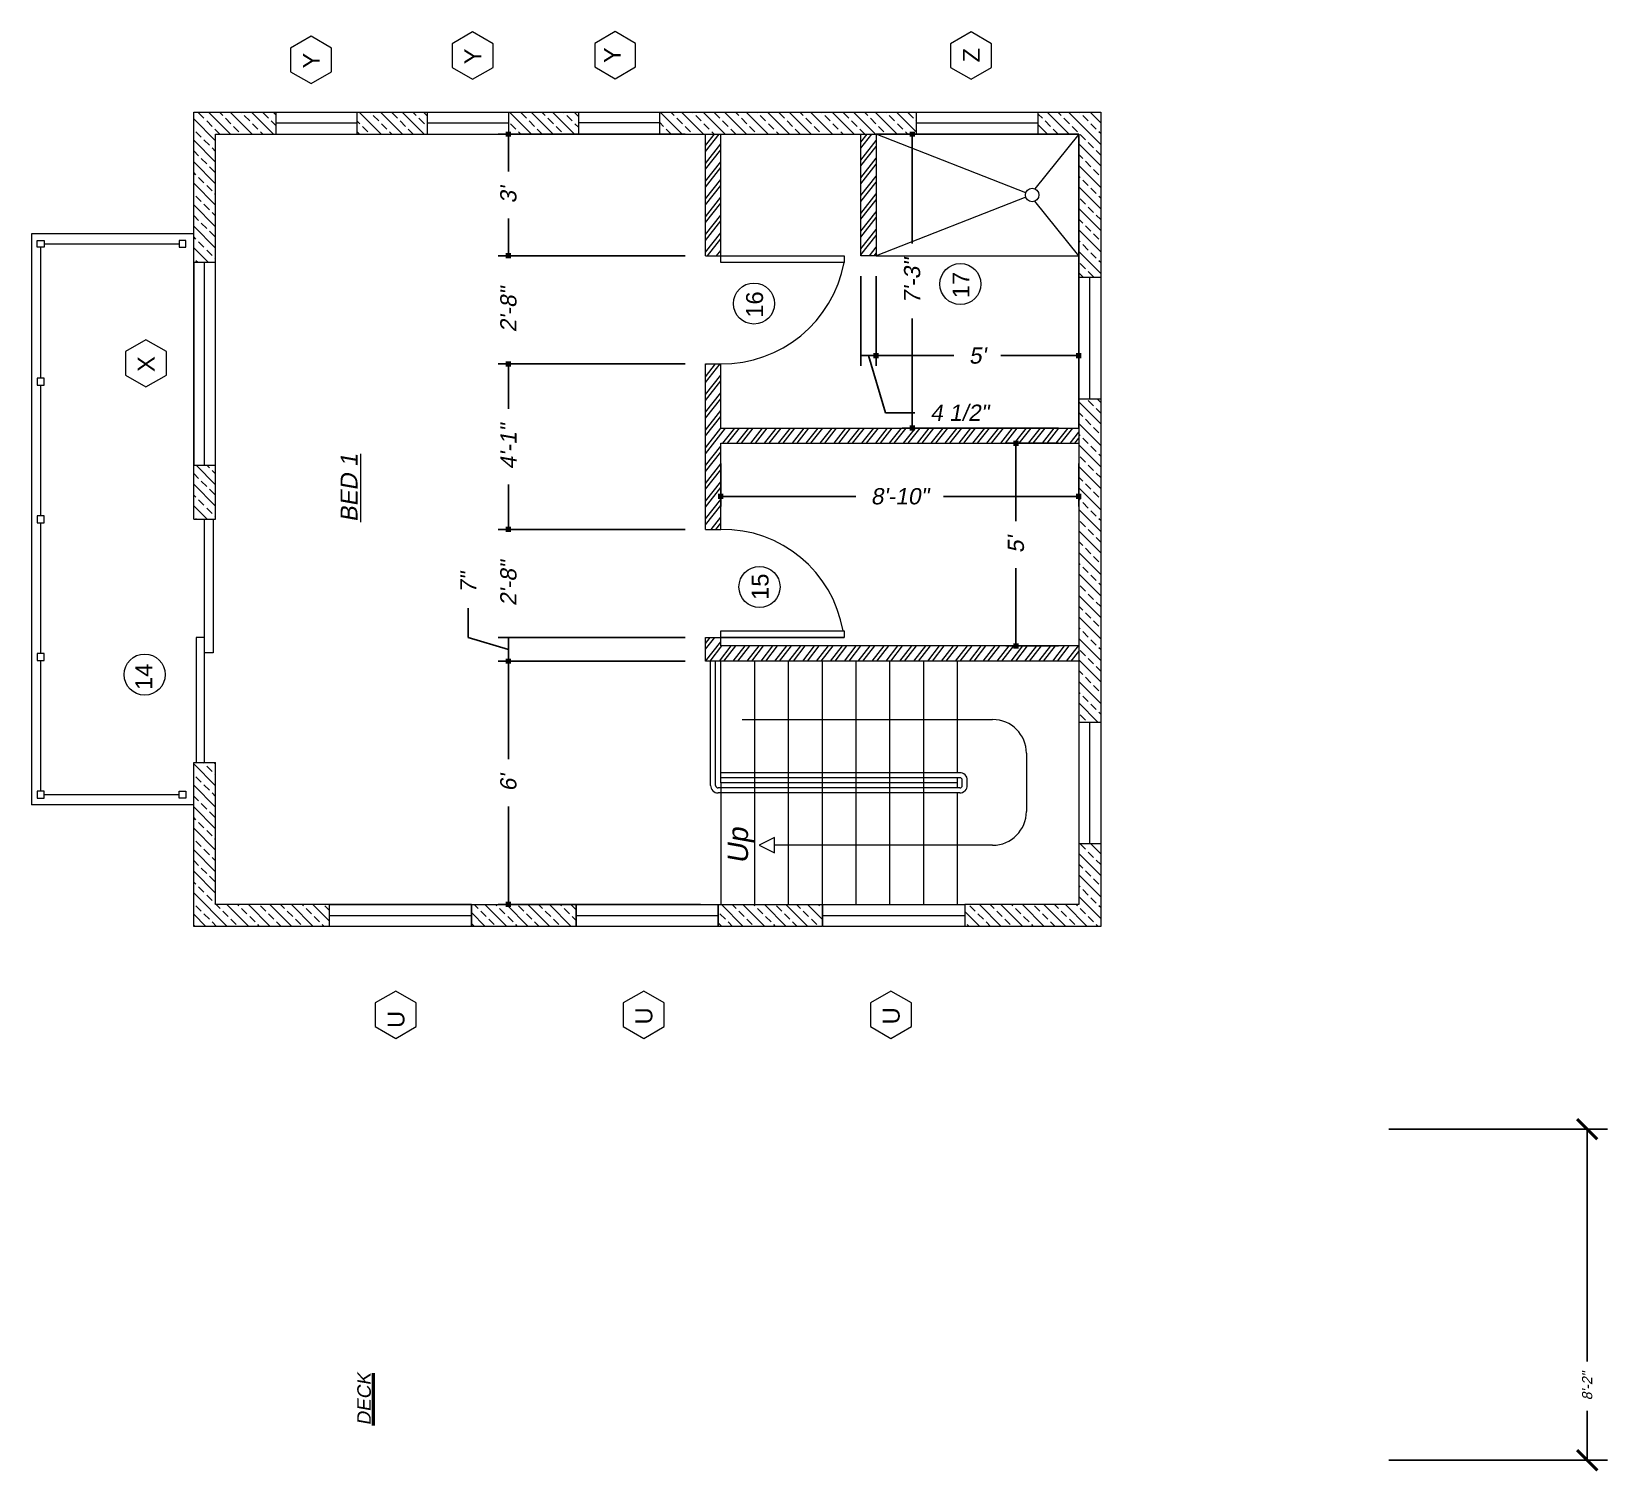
# Model space of a CAD drawing. Header units: inches. Extents: x -3905 to 10892, y 1064 to 9590.
# Drawn here: x -406.4 to 60.1, y 4142.6 to 4568.9 of the extents above; entities that cross this region are included whole.
import ezdxf

# ---------------------------------------------------------------- set-up
doc = ezdxf.new("R2010")
doc.units = ezdxf.units.IN
doc.header["$MEASUREMENT"] = 0
doc.header["$PDMODE"] = 3
doc.layers.add('ELEVATIONS', color=40, linetype='Continuous', lineweight=0)
doc.layers.add('FP-New', color=131, linetype='Continuous', lineweight=0)
doc.styles.add('DSTEXT', font='arial.ttf', dxfattribs={"oblique": 12})
doc.styles.get("Standard").update_dxf_attribs({"font": 'arial.ttf', "oblique": 10})
doc.dimstyles.new('WeaselDims$0', dxfattribs={"dimtxt": 0.1, "dimasz": 0.0325, "dimexe": 0.0625, "dimexo": 0.125, "dimgap": 0.09, "dimtad": 0, "dimdec": 4, "dimzin": 0, "dimdsep": 46, "dimlunit": 4, "dimtxsty": 'Standard', "dimblk": 'BOXFILLED', "dimcen": 0.09, "dimadec": 0, "dimazin": 0, "dimtfac": 1, "dimtdec": 4, "dimtofl": 0, "dimtmove": 1, "dimatfit": 3, "dimfxl": 1, "dimfrac": 2, "dimtolj": 1, "dimtzin": 0, "dimarcsym": 0})
pattern_1 = [(135, (2217.3034, 3189.2336), (-3.1819805, -3.1819805), []), (135, (2217.3034, 3192.4156), (-3.1819805, -3.1819805), [2.25, -1.125])]
pattern_2 = [(232, (2217.3034, 3189.2336), (2.553155, -1.994743), []), (232, (2215.7874, 3189.0475), (2.553155, -1.994743), [])]

# ---------------------------------------------------------------- blocks, each defined once
blk = doc.blocks.new('_BoxFilled')
at = {"color": 0, "linetype": 'ByBlock', "lineweight": -2}
blk.add_line((-0.5, 0), (-1, 0), dxfattribs=at)
at = {"color": 0, "linetype": 'ByBlock'}
blk.add_solid([(-0.5, 0.5), (0.5, 0.5), (-0.5, -0.5), (0.5, -0.5)], dxfattribs=at)
blk = doc.blocks.new('*D434')
at = {"layer": 'Defpoints', "color": 0, "linetype": 'Continuous', "lineweight": 5, "transparency": 16777216}
for p in [(-202.38, 4446.98), (-96.38, 4446.98), (-202.38, 4431.27)]:
    blk.add_point(p, dxfattribs=at)
at = {"layer": 'ELEVATIONS', "color": 0, "linetype": 'Continuous', "lineweight": -2, "transparency": 16777216}
for p, q in [((-202.38, 4440.98), (-202.38, 4428.27)), ((-96.38, 4440.98), (-96.38, 4428.27)), ((-200.82, 4431.27), (-162.38, 4431.27)), ((-97.94, 4431.27), (-136.38, 4431.27))]:
    blk.add_line(p, q, dxfattribs=at)
at = {"layer": 'ELEVATIONS', "color": 0, "linetype": 'Continuous', "lineweight": -2, "transparency": 16777216, "xscale": 1.56, "yscale": 1.56, "zscale": 1.56, "rotation": 180}
blk.add_blockref('_BoxFilled', (-202.38, 4431.27), dxfattribs=at)
at = {"layer": 'ELEVATIONS', "color": 0, "linetype": 'Continuous', "lineweight": -2, "transparency": 16777216, "xscale": 1.56, "yscale": 1.56, "zscale": 1.56}
blk.add_blockref('_BoxFilled', (-96.38, 4431.27), dxfattribs=at)
at = {"layer": 'ELEVATIONS', "color": 0, "linetype": 'Continuous', "lineweight": 5, "transparency": 16777216, "insert": (-149.38, 4431.27), "char_height": 4.8, "attachment_point": 5}
blk.add_mtext('\\A1;8\'-10"', dxfattribs=at)
blk = doc.blocks.new('*D435')
at = {"layer": 'Defpoints', "color": 0, "linetype": 'Continuous', "lineweight": 5, "transparency": 16777216}
for p in [(-160.88, 4502.48), (-156.38, 4502.48), (-156.38, 4472.92)]:
    blk.add_point(p, dxfattribs=at)
at = {"layer": 'ELEVATIONS', "color": 0, "linetype": 'Continuous', "lineweight": -2, "transparency": 16777216}
for p, q in [((-160.88, 4496.48), (-160.88, 4469.92)), ((-156.38, 4496.48), (-156.38, 4469.92)), ((-160.88, 4472.92), (-156.38, 4472.92)), ((-158.63, 4472.92), (-153.55, 4455.99)), ((-153.55, 4455.99), (-144.91, 4455.99))]:
    blk.add_line(p, q, dxfattribs=at)
at = {"layer": 'ELEVATIONS', "color": 0, "linetype": 'Continuous', "lineweight": 5, "transparency": 16777216, "insert": (-131.71, 4455.99), "char_height": 4.8, "attachment_point": 5}
blk.add_mtext('\\A1;4 1/2"', dxfattribs=at)
blk = doc.blocks.new('*D436')
at = {"layer": 'Defpoints', "color": 0, "linetype": 'Continuous', "lineweight": 5, "transparency": 16777216}
for p in [(-156.38, 4502.48), (-96.38, 4496.17), (-96.38, 4472.92)]:
    blk.add_point(p, dxfattribs=at)
at = {"layer": 'ELEVATIONS', "color": 0, "linetype": 'Continuous', "lineweight": -2, "transparency": 16777216}
for p, q in [((-156.38, 4496.48), (-156.38, 4469.92)), ((-96.38, 4490.17), (-96.38, 4469.92)), ((-154.82, 4472.92), (-133.33, 4472.92)), ((-97.94, 4472.92), (-119.42, 4472.92))]:
    blk.add_line(p, q, dxfattribs=at)
at = {"layer": 'ELEVATIONS', "color": 0, "linetype": 'Continuous', "lineweight": -2, "transparency": 16777216, "xscale": 1.56, "yscale": 1.56, "zscale": 1.56, "rotation": 180}
blk.add_blockref('_BoxFilled', (-156.38, 4472.92), dxfattribs=at)
at = {"layer": 'ELEVATIONS', "color": 0, "linetype": 'Continuous', "lineweight": -2, "transparency": 16777216, "xscale": 1.56, "yscale": 1.56, "zscale": 1.56}
blk.add_blockref('_BoxFilled', (-96.38, 4472.92), dxfattribs=at)
at = {"layer": 'ELEVATIONS', "color": 0, "linetype": 'Continuous', "lineweight": 5, "transparency": 16777216, "insert": (-126.38, 4472.92), "char_height": 4.8, "attachment_point": 5}
blk.add_mtext("\\A1;5'", dxfattribs=at)
blk = doc.blocks.new('*D437')
at = {"layer": 'Defpoints', "color": 0, "linetype": 'Continuous', "lineweight": 5, "transparency": 16777216}
for p in [(-265.2, 4382.48), (-206.88, 4382.48), (-202.38, 4310.48)]:
    blk.add_point(p, dxfattribs=at)
at = {"layer": 'ELEVATIONS', "color": 0, "linetype": 'Continuous', "lineweight": -2, "transparency": 16777216}
for p, q in [((-212.88, 4382.48), (-268.2, 4382.48)), ((-265.2, 4380.92), (-265.2, 4353.45)), ((-265.2, 4312.04), (-265.2, 4339.51)), ((-208.38, 4310.48), (-268.2, 4310.48))]:
    blk.add_line(p, q, dxfattribs=at)
at = {"layer": 'ELEVATIONS', "color": 0, "linetype": 'Continuous', "lineweight": -2, "transparency": 16777216, "xscale": 1.56, "yscale": 1.56, "zscale": 1.56}
for p, rotation in [((-265.2, 4382.48), 90), ((-265.2, 4310.48), 270)]:
    blk.add_blockref('_BoxFilled', p, dxfattribs=dict(at, rotation=rotation))
at = {"layer": 'ELEVATIONS', "color": 0, "linetype": 'Continuous', "lineweight": 5, "transparency": 16777216, "insert": (-265.2, 4346.48), "char_height": 4.8, "attachment_point": 5, "rotation": 90}
blk.add_mtext("\\A1;6'", dxfattribs=at)
blk = doc.blocks.new('*D438')
at = {"layer": 'Defpoints', "color": 0, "linetype": 'Continuous', "lineweight": 5, "transparency": 16777216}
for p in [(-265.2, 4389.48), (-206.88, 4389.48), (-206.88, 4382.48)]:
    blk.add_point(p, dxfattribs=at)
at = {"layer": 'ELEVATIONS', "color": 0, "linetype": 'Continuous', "lineweight": -2, "transparency": 16777216}
for p, q in [((-277.08, 4389.54), (-277.08, 4398.18)), ((-265.2, 4385.98), (-277.08, 4389.54)), ((-212.88, 4389.48), (-268.2, 4389.48)), ((-265.2, 4382.48), (-265.2, 4389.48)), ((-212.88, 4382.48), (-268.2, 4382.48))]:
    blk.add_line(p, q, dxfattribs=at)
at = {"layer": 'ELEVATIONS', "color": 0, "linetype": 'Continuous', "lineweight": 5, "transparency": 16777216, "insert": (-277.08, 4405.66), "char_height": 4.8, "attachment_point": 5, "rotation": 90}
blk.add_mtext('\\A1;7"', dxfattribs=at)
blk = doc.blocks.new('*D439')
at = {"layer": 'Defpoints', "color": 0, "linetype": 'Continuous', "lineweight": 5, "transparency": 16777216}
for p in [(-265.2, 4421.48), (-206.88, 4421.48), (-206.88, 4389.48)]:
    blk.add_point(p, dxfattribs=at)
at = {"layer": 'ELEVATIONS', "color": 0, "linetype": 'Continuous', "lineweight": -2, "transparency": 16777216}
for p, q in [((-212.88, 4421.48), (-268.2, 4421.48)), ((-212.88, 4389.48), (-268.2, 4389.48))]:
    blk.add_line(p, q, dxfattribs=at)
at = {"layer": 'ELEVATIONS', "color": 0, "linetype": 'Continuous', "lineweight": 5, "transparency": 16777216, "insert": (-265.2, 4405.48), "char_height": 4.8, "attachment_point": 5, "rotation": 90}
blk.add_mtext('\\A1;2\'-8"', dxfattribs=at)
blk = doc.blocks.new('*D440')
at = {"layer": 'Defpoints', "color": 0, "linetype": 'Continuous', "lineweight": 5, "transparency": 16777216}
for p in [(-265.2, 4470.48), (-206.88, 4470.48), (-206.88, 4421.48)]:
    blk.add_point(p, dxfattribs=at)
at = {"layer": 'ELEVATIONS', "color": 0, "linetype": 'Continuous', "lineweight": -2, "transparency": 16777216}
for p, q in [((-212.88, 4470.48), (-268.2, 4470.48)), ((-265.2, 4468.92), (-265.2, 4457.2)), ((-265.2, 4423.04), (-265.2, 4434.76)), ((-212.88, 4421.48), (-268.2, 4421.48))]:
    blk.add_line(p, q, dxfattribs=at)
at = {"layer": 'ELEVATIONS', "color": 0, "linetype": 'Continuous', "lineweight": -2, "transparency": 16777216, "xscale": 1.56, "yscale": 1.56, "zscale": 1.56}
for p, rotation in [((-265.2, 4470.48), 90), ((-265.2, 4421.48), 270)]:
    blk.add_blockref('_BoxFilled', p, dxfattribs=dict(at, rotation=rotation))
at = {"layer": 'ELEVATIONS', "color": 0, "linetype": 'Continuous', "lineweight": 5, "transparency": 16777216, "insert": (-265.2, 4445.98), "char_height": 4.8, "attachment_point": 5, "rotation": 90}
blk.add_mtext('\\A1;4\'-1"', dxfattribs=at)
blk = doc.blocks.new('*D441')
at = {"layer": 'Defpoints', "color": 0, "linetype": 'Continuous', "lineweight": 5, "transparency": 16777216}
for p in [(-265.2, 4502.48), (-206.88, 4502.48), (-206.88, 4470.48)]:
    blk.add_point(p, dxfattribs=at)
at = {"layer": 'ELEVATIONS', "color": 0, "linetype": 'Continuous', "lineweight": -2, "transparency": 16777216}
for p, q in [((-212.88, 4502.48), (-268.2, 4502.48)), ((-212.88, 4470.48), (-268.2, 4470.48))]:
    blk.add_line(p, q, dxfattribs=at)
at = {"layer": 'ELEVATIONS', "color": 0, "linetype": 'Continuous', "lineweight": 5, "transparency": 16777216, "insert": (-265.2, 4486.48), "char_height": 4.8, "attachment_point": 5, "rotation": 90}
blk.add_mtext('\\A1;2\'-8"', dxfattribs=at)
blk = doc.blocks.new('*D442')
at = {"layer": 'Defpoints', "color": 0, "linetype": 'Continuous', "lineweight": 5, "transparency": 16777216}
for p in [(-265.2, 4538.48), (-206.88, 4538.48), (-206.88, 4502.48)]:
    blk.add_point(p, dxfattribs=at)
at = {"layer": 'ELEVATIONS', "color": 0, "linetype": 'Continuous', "lineweight": -2, "transparency": 16777216}
for p, q in [((-212.88, 4538.48), (-268.2, 4538.48)), ((-265.2, 4536.92), (-265.2, 4527.44)), ((-265.2, 4504.04), (-265.2, 4513.52)), ((-212.88, 4502.48), (-268.2, 4502.48))]:
    blk.add_line(p, q, dxfattribs=at)
at = {"layer": 'ELEVATIONS', "color": 0, "linetype": 'Continuous', "lineweight": -2, "transparency": 16777216, "xscale": 1.56, "yscale": 1.56, "zscale": 1.56}
for p, rotation in [((-265.2, 4538.48), 90), ((-265.2, 4502.48), 270)]:
    blk.add_blockref('_BoxFilled', p, dxfattribs=dict(at, rotation=rotation))
at = {"layer": 'ELEVATIONS', "color": 0, "linetype": 'Continuous', "lineweight": 5, "transparency": 16777216, "insert": (-265.2, 4520.48), "char_height": 4.8, "attachment_point": 5, "rotation": 90}
blk.add_mtext("\\A1;3'", dxfattribs=at)
blk = doc.blocks.new('*D443')
at = {"layer": 'Defpoints', "color": 0, "linetype": 'Continuous', "lineweight": 5, "transparency": 16777216}
for p in [(-114.97, 4446.98), (-96.38, 4446.98), (-96.38, 4386.98)]:
    blk.add_point(p, dxfattribs=at)
at = {"layer": 'ELEVATIONS', "color": 0, "linetype": 'Continuous', "lineweight": -2, "transparency": 16777216}
for p, q in [((-102.38, 4446.98), (-117.97, 4446.98)), ((-114.97, 4445.42), (-114.97, 4423.93)), ((-114.97, 4388.54), (-114.97, 4410.03)), ((-102.38, 4386.98), (-117.97, 4386.98))]:
    blk.add_line(p, q, dxfattribs=at)
at = {"layer": 'ELEVATIONS', "color": 0, "linetype": 'Continuous', "lineweight": -2, "transparency": 16777216, "xscale": 1.56, "yscale": 1.56, "zscale": 1.56}
for p, rotation in [((-114.97, 4446.98), 90), ((-114.97, 4386.98), 270)]:
    blk.add_blockref('_BoxFilled', p, dxfattribs=dict(at, rotation=rotation))
at = {"layer": 'ELEVATIONS', "color": 0, "linetype": 'Continuous', "lineweight": 5, "transparency": 16777216, "insert": (-114.97, 4416.98), "char_height": 4.8, "attachment_point": 5, "rotation": 90}
blk.add_mtext("\\A1;5'", dxfattribs=at)
blk = doc.blocks.new('*D444')
at = {"layer": 'Defpoints', "color": 0, "linetype": 'Continuous', "lineweight": 5, "transparency": 16777216}
for p in [(-156.38, 4538.48), (-145.69, 4538.48), (-96.38, 4451.48)]:
    blk.add_point(p, dxfattribs=at)
at = {"layer": 'ELEVATIONS', "color": 0, "linetype": 'Continuous', "lineweight": -2, "transparency": 16777216}
for p, q in [((-150.38, 4538.48), (-142.69, 4538.48)), ((-145.69, 4536.92), (-145.69, 4506.08)), ((-145.69, 4453.04), (-145.69, 4483.87)), ((-102.38, 4451.48), (-148.69, 4451.48))]:
    blk.add_line(p, q, dxfattribs=at)
at = {"layer": 'ELEVATIONS', "color": 0, "linetype": 'Continuous', "lineweight": -2, "transparency": 16777216, "xscale": 1.56, "yscale": 1.56, "zscale": 1.56}
for p, rotation in [((-145.69, 4538.48), 90), ((-145.69, 4451.48), 270)]:
    blk.add_blockref('_BoxFilled', p, dxfattribs=dict(at, rotation=rotation))
at = {"layer": 'ELEVATIONS', "color": 0, "linetype": 'Continuous', "lineweight": 5, "transparency": 16777216, "insert": (-145.69, 4494.98), "char_height": 4.8, "attachment_point": 5, "rotation": 90}
blk.add_mtext('\\A1;7\'-3"', dxfattribs=at)
blk = doc.blocks.new('_ArchTick')
at = {"color": 0, "linetype": 'ByBlock', "lineweight": 0, "const_width": 0.15}
blk.add_lwpolyline([(-0.5, -0.5), (0.5, 0.5)], dxfattribs=at)
blk = doc.blocks.new('*D445')
at = {"layer": 'Defpoints', "color": 0, "linetype": 'Continuous', "lineweight": 5, "transparency": 16777216}
for p in [(-10.63, 4243.98), (-10.63, 4145.96), (54.12, 4145.96)]:
    blk.add_point(p, dxfattribs=at)
at = {"layer": 'ELEVATIONS', "color": 0, "linetype": 'Continuous', "lineweight": -2, "transparency": 16777216}
for p, q in [((-4.63, 4243.98), (60.12, 4243.98)), ((54.12, 4243.98), (54.12, 4175.21)), ((54.12, 4145.96), (54.12, 4160.58)), ((-4.63, 4145.96), (60.12, 4145.96))]:
    blk.add_line(p, q, dxfattribs=at)
at = {"layer": 'ELEVATIONS', "color": 0, "linetype": 'Continuous', "lineweight": -2, "transparency": 16777216, "xscale": 6, "yscale": 6, "zscale": 6}
for p, rotation in [((54.12, 4243.98), 90), ((54.12, 4145.96), 270)]:
    blk.add_blockref('_ArchTick', p, dxfattribs=dict(at, rotation=rotation))
at = {"layer": 'ELEVATIONS', "color": 0, "linetype": 'Continuous', "lineweight": 5, "transparency": 16777216, "insert": (54.12, 4167.89), "char_height": 3, "attachment_point": 5, "rotation": 90, "style": 'DSTEXT'}
blk.add_mtext('\\A1;8\'-2"', dxfattribs=at)

msp = doc.modelspace()

# ---------------------------------------------------------------- hatches: boundary and pattern name
at = {"layer": 'ELEVATIONS', "linetype": 'Continuous', "lineweight": 5}
h = msp.add_hatch(dxfattribs=at)
h.set_pattern_fill('ANSI33', color=256, scale=18, angle=90)
h.set_pattern_definition(pattern_1)
h.paths.add_polyline_path([(-358.37786, 4440.47963), (-358.37786, 4424.47963), (-351.87786, 4424.47963), (-351.87786, 4440.47963)])
h.paths.add_polyline_path([(-358.37786, 4544.97963), (-358.37786, 4500.47963), (-351.87786, 4500.47963), (-351.87786, 4538.47963), (-333.97786, 4538.47963), (-333.97786, 4544.97963)])
h.paths.add_polyline_path([(-309.97786, 4544.97963), (-309.97786, 4538.47963), (-289.12786, 4538.47963), (-289.12786, 4544.97963)])
h.paths.add_polyline_path([(-265.12786, 4544.97963), (-265.12786, 4538.47963), (-244.40286, 4538.47963), (-244.40286, 4544.97963)])
h = msp.add_hatch(dxfattribs=at)
h.set_pattern_fill('ANSI33', color=256, scale=18, angle=90)
h.set_pattern_definition(pattern_1)
h.paths.add_polyline_path([(-220.40286, 4544.97963), (-220.40286, 4538.47963), (-202.37786, 4538.47963), (-167.46062, 4538.47963), (-167.46062, 4544.97963)])
h.paths.add_polyline_path([(-167.46062, 4544.97963), (-167.46062, 4538.47963), (-156.37786, 4538.47963), (-144.37786, 4538.47963), (-144.37786, 4544.97963)])
h.paths.add_polyline_path([(-108.37786, 4544.97963), (-108.37786, 4538.47963), (-96.37786, 4538.47963), (-96.37786, 4502.47963), (-96.37786, 4496.16868), (-89.87786, 4496.16868), (-89.87786, 4544.97963)])
h.paths.add_polyline_path([(-96.37786, 4460.16868), (-96.37786, 4451.47963), (-96.37786, 4386.97963), (-96.37786, 4364.47963), (-89.87786, 4364.47963), (-89.87786, 4460.16868)])
h.paths.add_polyline_path([(-96.37786, 4328.47963), (-96.37786, 4310.47963), (-130.12786, 4310.47963), (-130.12786, 4303.97963), (-89.87786, 4303.97963), (-89.87786, 4328.47963)])
h = msp.add_hatch(dxfattribs=at)
h.set_pattern_fill('ANSI32', color=256, scale=8.64, angle=187)
h.set_pattern_definition(pattern_2)
h.paths.add_polyline_path([(-206.87786, 4538.47963), (-206.87786, 4502.47963), (-202.37786, 4502.47963), (-202.37786, 4538.47963)])
h.paths.add_polyline_path([(-160.87786, 4538.47963), (-160.87786, 4502.47963), (-156.37786, 4502.47963), (-156.37786, 4538.47963)])
h.paths.add_polyline_path([(-202.37786, 4386.97963), (-202.37786, 4389.47963), (-206.87786, 4389.47963), (-206.87786, 4382.47963), (-96.37786, 4382.47963), (-96.37786, 4386.97963)])
h = msp.add_hatch(dxfattribs=at)
h.set_pattern_fill('ANSI32', color=256, scale=8.64, angle=187)
h.set_pattern_definition(pattern_2)
h.paths.add_polyline_path([(-206.87786, 4470.47963), (-206.87786, 4421.47963), (-202.37786, 4421.47963), (-202.37786, 4446.97963), (-96.37786, 4446.97963), (-96.37786, 4451.47963), (-202.37786, 4451.47963), (-202.37786, 4470.47963)])
h = msp.add_hatch(dxfattribs=at)
h.set_pattern_fill('ANSI33', color=256, scale=18, angle=90)
h.set_pattern_definition(pattern_1)
h.paths.add_polyline_path([(-203.12786, 4310.47963), (-203.12786, 4303.97963), (-172.37786, 4303.97963), (-172.37786, 4310.47963)])
h.paths.add_polyline_path([(-276.12786, 4310.47963), (-276.12786, 4303.97963), (-245.12786, 4303.97963), (-245.12786, 4310.47963)])
h.paths.add_polyline_path([(-351.87786, 4310.47963), (-351.87786, 4352.47963), (-358.37786, 4352.47963), (-358.37786, 4303.97963), (-318.12786, 4303.97963), (-318.12786, 4310.47963)])

# ---------------------------------------------------------------- linework, layer by layer
for p, q in [((-358.37786, 4424.47963), (-358.37786, 4544.97963)), ((-358.37786, 4544.97963), (-89.87786, 4544.97963)), ((-333.97786, 4538.47963), (-333.97786, 4544.97963)), ((-309.97786, 4538.47963), (-309.97786, 4544.97963)), ((-289.12786, 4538.47963), (-289.12786, 4544.97963)), ((-265.12786, 4538.47963), (-265.12786, 4544.97963)), ((-244.40286, 4538.60463), (-244.40286, 4545.10463)), ((-220.40286, 4538.60463), (-220.40286, 4545.10463)), ((-144.37786, 4538.47963), (-144.37786, 4544.97963)), ((-108.37786, 4538.47963), (-108.37786, 4544.97963)), ((-89.87786, 4544.97963), (-89.87786, 4303.97963)), ((-309.97786, 4541.72963), (-333.97786, 4541.72963)), ((-265.12786, 4541.72963), (-289.12786, 4541.72963)), ((-220.40286, 4541.85463), (-244.40286, 4541.85463)), ((-108.37786, 4541.72963), (-144.37786, 4541.72963)), ((-351.87786, 4424.47963), (-351.87786, 4538.47963)), ((-351.87786, 4538.47963), (-202.37786, 4538.47963)), ((-206.87786, 4502.47963), (-206.87786, 4538.47963)), ((-202.37786, 4538.47963), (-156.37786, 4538.47963)), ((-202.37786, 4502.47963), (-202.37786, 4538.47963)), ((-160.87786, 4502.47963), (-160.87786, 4538.47963)), ((-156.37786, 4538.47963), (-96.37786, 4538.47963)), ((-112.07484, 4521.13079), (-156.37786, 4538.47963)), ((-96.37786, 4538.47963), (-109.39194, 4522.31181)), ((-96.37786, 4538.47963), (-96.37786, 4451.47963)), ((-96.37786, 4451.47963), (-96.37786, 4538.47963)), ((-112.07484, 4519.82847), (-156.37786, 4502.47963)), ((-96.37786, 4502.47963), (-109.39194, 4518.64745)), ((-358.37786, 4508.97963), (-406.37786, 4508.97963)), ((-406.37786, 4508.97963), (-406.37786, 4339.97963)), ((-403.67402, 4504.97963), (-403.67402, 4466.22963)), ((-402.67402, 4505.97963), (-362.67402, 4505.97963)), ((-206.87786, 4502.47963), (-202.37786, 4502.47963)), ((-202.37786, 4502.47963), (-165.87786, 4502.47963)), ((-156.37786, 4502.47963), (-160.87786, 4502.47963)), ((-355.12786, 4440.47963), (-355.12786, 4500.47963)), ((-96.37786, 4496.16868), (-89.87786, 4496.16868)), ((-93.12786, 4460.16868), (-93.12786, 4496.16868)), ((-206.87786, 4421.47963), (-206.87786, 4470.47963)), ((-206.87786, 4470.47963), (-202.37786, 4470.47963)), ((-202.37786, 4451.47963), (-202.37786, 4470.47963)), ((-403.67402, 4464.22963), (-403.67402, 4425.47963)), ((-96.37786, 4460.16868), (-89.87786, 4460.16868)), ((-202.37786, 4451.47963), (-96.37786, 4451.47963)), ((-96.37786, 4451.47963), (-96.37786, 4386.97963)), ((-202.37786, 4421.47963), (-202.37786, 4446.97963)), ((-202.37786, 4446.97963), (-96.37786, 4446.97963)), ((-403.67402, 4423.47963), (-403.67402, 4384.72963)), ((-358.37786, 4424.47963), (-351.87786, 4424.47963)), ((-206.87786, 4421.47963), (-202.37786, 4421.47963)), ((-206.87786, 4382.47963), (-206.87786, 4389.47963)), ((-206.87786, 4389.47963), (-202.37786, 4389.47963)), ((-202.37786, 4386.97963), (-202.37786, 4389.47963)), ((-202.37786, 4389.47963), (-165.87786, 4389.47963)), ((-96.37786, 4386.97963), (-202.37786, 4386.97963)), ((-96.37786, 4386.97963), (-96.37786, 4310.47963)), ((-403.67402, 4382.72963), (-403.67402, 4343.97963)), ((-96.37786, 4382.47963), (-206.87786, 4382.47963)), ((-205.37786, 4345.72963), (-205.37786, 4382.47963)), ((-203.87786, 4345.72963), (-203.87786, 4382.47963)), ((-202.37786, 4346.47963), (-202.37786, 4382.47963)), ((-192.37786, 4382.47963), (-192.37786, 4310.47963)), ((-182.37786, 4382.47963), (-182.37786, 4310.47963)), ((-172.37786, 4382.47963), (-172.37786, 4310.47963)), ((-162.37786, 4382.47963), (-162.37786, 4310.47963)), ((-152.37786, 4382.47963), (-152.37786, 4310.47963)), ((-142.37786, 4382.47963), (-142.37786, 4310.47963)), ((-132.37786, 4382.47963), (-132.37786, 4349.47963)), ((-195.97656, 4365.21309), (-121.87743, 4365.21309)), ((-96.37786, 4364.47963), (-89.87786, 4364.47963)), ((-93.12786, 4328.47963), (-93.12786, 4364.47963)), ((-358.37786, 4352.47963), (-351.87786, 4352.47963)), ((-358.37786, 4303.97963), (-358.37786, 4352.47963)), ((-351.87786, 4310.47963), (-351.87786, 4352.47963)), ((-111.87743, 4355.21309), (-111.87743, 4338.00904)), ((-131.62786, 4349.47963), (-202.37786, 4349.47963)), ((-131.62786, 4347.97963), (-202.37786, 4347.97963)), ((-132.37786, 4347.97963), (-132.37786, 4344.97963)), ((-131.62786, 4344.97963), (-203.12786, 4344.97963)), ((-131.62786, 4343.47963), (-203.12786, 4343.47963)), ((-202.37786, 4346.47963), (-202.37786, 4310.47963)), ((-132.37786, 4346.47963), (-202.37786, 4346.47963)), ((-132.37786, 4343.47963), (-132.37786, 4310.47963)), ((-130.87786, 4345.72963), (-130.87786, 4347.22963)), ((-129.37786, 4345.72963), (-129.37786, 4347.22963)), ((-358.37786, 4339.97963), (-406.37786, 4339.97963)), ((-402.67402, 4342.97963), (-362.67402, 4342.97963)), ((-121.87743, 4328.00904), (-186.46869, 4328.00904)), ((-96.37786, 4328.47963), (-89.87786, 4328.47963)), ((-276.12786, 4310.47963), (-351.87786, 4310.47963)), ((-196.25286, 4310.47963), (-136.25286, 4310.47963)), ((-96.37786, 4310.47963), (-130.12786, 4310.47963)), ((-318.12786, 4307.22963), (-276.12786, 4307.22963)), ((-245.12786, 4307.22963), (-203.12786, 4307.22963)), ((-172.12786, 4307.22963), (-130.12786, 4307.22963)), ((-312.00286, 4303.97963), (-358.37786, 4303.97963)), ((-89.87786, 4303.97963), (-130.12786, 4303.97963))]:
    msp.add_line(p, q, dxfattribs=at)
for points in [[(-323.62353, 4567.47292), (-329.68571, 4563.97292), (-329.68571, 4556.97292), (-323.62353, 4553.47292), (-317.56135, 4556.97292), (-317.56135, 4563.97292)], [(-275.82236, 4568.73369), (-281.88454, 4565.23369), (-281.88454, 4558.23369), (-275.82236, 4554.73369), (-269.76019, 4558.23369), (-269.76019, 4565.23369)], [(-233.61824, 4568.85869), (-239.68042, 4565.35869), (-239.68042, 4558.35869), (-233.61824, 4554.85869), (-227.55606, 4558.35869), (-227.55606, 4565.35869)], [(-128.25952, 4568.73369), (-134.3217, 4565.23369), (-134.3217, 4558.23369), (-128.25952, 4554.73369), (-122.19735, 4558.23369), (-122.19735, 4565.23369)], [(-96.37786, 4538.47963), (-156.37786, 4538.47963), (-156.37786, 4502.47963), (-96.37786, 4502.47963)], [(-402.67402, 4506.97963), (-402.67402, 4504.97963), (-404.67402, 4504.97963), (-404.67402, 4506.97963)], [(-362.67402, 4506.97963), (-362.67402, 4504.97963), (-360.67402, 4504.97963), (-360.67402, 4506.97963)], [(-202.37786, 4500.47963), (-202.37786, 4502.47963), (-165.87786, 4502.47963), (-165.87786, 4500.47963)], [(-351.87786, 4440.47963), (-351.87786, 4500.47963), (-358.37786, 4500.47963), (-358.37786, 4440.47963)], [(-372.52862, 4477.64938), (-378.5908, 4474.14938), (-378.5908, 4467.14938), (-372.52862, 4463.64938), (-366.46644, 4467.14938), (-366.46644, 4474.14938)], [(-402.67402, 4464.22963), (-402.67402, 4466.22963), (-404.67402, 4466.22963), (-404.67402, 4464.22963)], [(-402.67402, 4423.47963), (-402.67402, 4425.47963), (-404.67402, 4425.47963), (-404.67402, 4423.47963)], [(-355.12786, 4384.99008), (-355.12786, 4424.47963), (-352.62786, 4424.47963), (-352.62786, 4384.99008)], [(-202.37786, 4389.47963), (-202.37786, 4391.47963), (-165.87786, 4391.47963), (-165.87786, 4389.47963)], [(-355.12786, 4352.47963), (-355.12786, 4389.47963), (-357.62786, 4389.47963), (-357.62786, 4352.47963)], [(-402.67402, 4382.72963), (-402.67402, 4384.72963), (-404.67402, 4384.72963), (-404.67402, 4382.72963)], [(-402.67402, 4341.97963), (-402.67402, 4343.97963), (-404.67402, 4343.97963), (-404.67402, 4341.97963)], [(-362.67402, 4341.97963), (-362.67402, 4343.97963), (-360.67402, 4343.97963), (-360.67402, 4341.97963)], [(-191.03209, 4328.00904), (-186.46869, 4325.74456), (-186.46869, 4330.27352)], [(-318.12786, 4303.97963), (-318.12786, 4310.47963), (-276.12786, 4310.47963), (-276.12786, 4303.97963)], [(-276.12786, 4303.97963), (-276.12786, 4310.47963), (-245.12786, 4310.47963), (-245.12786, 4303.97963)], [(-245.12786, 4303.97963), (-245.12786, 4310.47963), (-203.12786, 4310.47963), (-203.12786, 4303.97963)], [(-203.12786, 4303.97963), (-203.12786, 4310.47963), (-172.37786, 4310.47963), (-172.37786, 4303.97963)], [(-172.12786, 4303.97963), (-172.12786, 4310.47963), (-130.12786, 4310.47963), (-130.12786, 4303.97963)], [(-298.55921, 4284.81807), (-304.62139, 4281.31807), (-304.62139, 4274.31807), (-298.55921, 4270.81807), (-292.49703, 4274.31807), (-292.49703, 4281.31807)], [(-225.16477, 4284.81807), (-231.22694, 4281.31807), (-231.22694, 4274.31807), (-225.16477, 4270.81807), (-219.10259, 4274.31807), (-219.10259, 4281.31807)], [(-151.96689, 4284.81807), (-158.02906, 4281.31807), (-158.02906, 4274.31807), (-151.96689, 4270.81807), (-145.90471, 4274.31807), (-145.90471, 4281.31807)]]:
    msp.add_lwpolyline(points, close=True, dxfattribs=at)
for centre, radius in [((-110.1868, 4520.47963), 1.99717), ((-131.41945, 4494.107), 6.07839), ((-192.52146, 4488.34096), 6.07839), ((-190.88512, 4404.44459), 6.07839), ((-372.88927, 4378.52367), 6.07839)]:
    msp.add_circle(centre, radius, dxfattribs=at)
for centre, radius, start, end in [((-201.97987, 4507.19958), 36.7221, 269.3790208, 349.4557677), ((-201.75476, 4385.37395), 36.11106, 9.7343739, 90.9886924), ((-121.87743, 4355.21309), 10, 0, 90), ((-131.62786, 4347.22963), 2.25, 0, 90), ((-131.62786, 4347.22963), 0.75, 0, 90), ((-203.12786, 4345.72963), 2.25, 180, 270), ((-203.12786, 4345.72963), 0.75, 180, 270), ((-131.62786, 4345.72963), 0.75, 270, 0), ((-131.62786, 4345.72963), 2.25, 270, 0), ((-121.87743, 4338.00904), 10, 270, 0)]:
    msp.add_arc(centre, radius, start, end, dxfattribs=at)

# ---------------------------------------------------------------- texts
for s, p in [('Y', (-321.06135, 4557.91075)), ('Y', (-273.26019, 4559.17151)), ('Y', (-231.95236, 4559.53581)), ('Z', (-125.69735, 4559.72597)), ('17', (-128.74633, 4489.93625)), ('16', (-189.84834, 4484.17021)), ('X', (-369.96644, 4468.0872)), ('15', (-188.20379, 4400.64046)), ('14', (-370.61903, 4373.97494)), ('U', (-295.99703, 4273.92972)), ('U', (-222.60259, 4274.97467)), ('U', (-149.40471, 4274.99354))]:
    msp.add_text(s, height=5, rotation=90, dxfattribs=at).set_placement(p)
at = {"layer": 'ELEVATIONS', "linetype": 'Continuous', "lineweight": 5, "oblique": 10}
msp.add_text('Up', height=5.974438, rotation=90, dxfattribs=at).set_placement((-194.29088, 4322.49972))
at = {"layer": 'ELEVATIONS', "linetype": 'Continuous', "lineweight": 5, "insert": (-314.88003, 4423.66256), "char_height": 5, "attachment_point": 1, "rotation": 90}
msp.add_mtext_dynamic_manual_height_columns('{\\LBED 1}', width=85.2441243, gutter_width=72.53767, heights=[0], dxfattribs=at)
at = {"layer": 'FP-New', "linetype": 'Continuous', "lineweight": 50, "insert": (-309.94589, 4156.26569), "char_height": 4, "attachment_point": 1, "rotation": 90}
msp.add_mtext_dynamic_manual_height_columns('{\\LDECK}', width=49.2818766, gutter_width=44.23958, heights=[0], dxfattribs=at)

# ---------------------------------------------------------------- dimensions: what is measured, and where the dimension line sits
at = {"layer": 'ELEVATIONS', "linetype": 'Continuous', "lineweight": 5}
for base, p1, p2, angle, picture, middle in [((-265.19665, 4538.47963), (-206.87786, 4502.47963), (-206.87786, 4538.47963), 90, '*D442', (-265.19665, 4520.47963)), ((-145.69381, 4538.47963), (-96.37786, 4451.47963), (-156.37786, 4538.47963), 90, '*D444', (-145.69381, 4494.97963)), ((-265.19665, 4502.47963), (-206.87786, 4470.47963), (-206.87786, 4502.47963), 90, '*D441', (-265.19665, 4486.47963)), ((-156.37786, 4472.91945), (-160.87786, 4502.47963), (-156.37786, 4502.47963), 180, '*D435', (-140.59019, 4455.99389)), ((-96.37786, 4472.91945), (-156.37786, 4502.47963), (-96.37786, 4496.16868), 180, '*D436', (-126.37786, 4472.91945)), ((-265.19665, 4470.47963), (-206.87786, 4421.47963), (-206.87786, 4470.47963), 90, '*D440', (-265.19665, 4445.97963)), ((-202.37786, 4431.27243), (-96.37786, 4446.97963), (-202.37786, 4446.97963), 180, '*D434', (-149.37786, 4431.27243)), ((-114.97212, 4446.97963), (-96.37786, 4386.97963), (-96.37786, 4446.97963), 90, '*D443', (-114.97212, 4416.97963)), ((-265.19665, 4421.47963), (-206.87786, 4389.47963), (-206.87786, 4421.47963), 90, '*D439', (-265.19665, 4405.47963)), ((-265.19665, 4389.47963), (-206.87786, 4382.47963), (-206.87786, 4389.47963), 90, '*D438', (-277.07665, 4402.50363)), ((-265.19665, 4382.47963), (-202.37786, 4310.47963), (-206.87786, 4382.47963), 90, '*D437', (-265.19665, 4346.47963))]:
    dim = msp.add_linear_dim(base=base, p1=p1, p2=p2, angle=angle, dimstyle='WeaselDims$0', override={"dimscale": 48}, dxfattribs=at)
    dim.commit()
    dim.dimension.update_dxf_attribs({"geometry": picture, "text_midpoint": middle})
dim = msp.add_linear_dim(base=(54.11769, 4145.95833), p1=(-10.62786, 4243.97963), p2=(-10.62786, 4145.95833), angle=90, dimstyle='WeaselDims$0', override={"dimscale": 48, "dimtxt": 0.0625, "dimasz": 0.125, "dimexe": 0.125, "dimgap": 0.0625, "dimrnd": 0.0625, "dimtxsty": 'DSTEXT', "dimblk": 'ArchTick', "dimcen": 0, "dimfrac": 1}, dxfattribs=at)
dim.commit()
dim.dimension.update_dxf_attribs({"geometry": '*D445', "text_midpoint": (54.11769, 4167.89415), "dimtype": 160})

doc.saveas('drawing.dxf')
